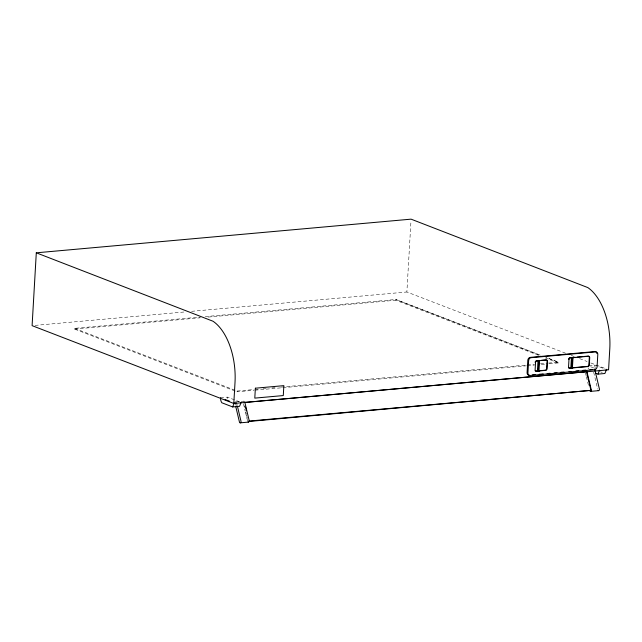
<?xml version="1.0" encoding="UTF-8"?>
<svg xmlns="http://www.w3.org/2000/svg" width="642" height="642" viewBox="0 0 642 642"><rect width="100%" height="100%" fill="white"/><g stroke="black" fill="none" stroke-linecap="round" stroke-linejoin="round"><path stroke-width="0.48" stroke-dasharray="3.21 2.41" d="M235.221 391.066L74.568 329.089L74.608 328.351L200.304 317.06M74.608 328.351L237.139 391.05L237.091 391.789L254.047 390.264M538.678 355.371L395.777 300.239L395.817 299.501L540.588 355.355M565.618 353.236L406.876 291.99L410.96 221.153M549.319 363.741L558.291 362.931L558.339 362.2L546.198 357.514M35.093 325.39L185.594 311.868M191.581 311.33L406.876 291.99M205.288 316.618L395.945 299.493L540.716 355.339M74.568 329.089L200.256 317.798M208.241 317.084L395.777 300.239M237.131 391.05L254.104 389.525M255.083 389.437L258.076 389.172M263.068 388.723L266.077 388.45M272.039 387.912L275.057 387.648M281.044 387.102L534.513 364.335M540.5 363.797L547.482 363.171M548.477 363.083L558.46 362.184L546.318 357.506M255.043 390.175L526.376 365.804M527.371 365.715L534.353 365.081M541.334 364.455L545.323 364.102M220.503 397.743L227.42 397.117L240.228 402.061M588.907 365.635L594.837 365.105L605.591 369.254M235.799 401.892L240.341 401.483M241.248 401.402L243.976 401.154M571.219 355.395L574.02 356.479M579.622 358.637L587.093 361.518M590.833 362.963L607.637 369.447M590.608 366.759L594.195 368.147M600.535 371.814L602.276 372.488M545.218 357.891L558.291 362.931M235.052 404.572L236.858 405.271M593.665 372.216L597.686 389.044M585.496 372.946L586.162 375.755M586.387 376.685L588.618 386.035M244.337 405.688L244.779 407.558M245.894 412.22L246.335 414.082M246.56 415.013L247.9 420.614M243.422 403.674L245.204 411.153M245.429 412.092L247.435 420.502M236.545 402.558L237.219 405.359M243.711 401.226A1.581 0.867 84.9 0 1 244.249 401.234M235.534 401.964A1.581 0.867 84.9 0 1 236.071 401.972M227.493 398.513A5.634 3.09 84.9 0 1 227.42 397.117M595.174 367.85A5.634 3.09 84.9 0 1 594.837 365.105M588.449 369.11A5.634 3.09 84.9 0 1 588.104 367.81"/><path stroke-width="0.96" d="M36.297 252.82L32.1 325.654L233.8 403.465L608.576 369.808L609.804 348.47A53.711 29.468 84.9 0 0 587.783 287.568L411.073 219.155L36.297 252.82L213.008 321.233A53.711 29.468 84.9 0 1 235.028 382.134L233.8 403.465M539.152 360.7L539.561 360.86L538.967 371.164L538.261 371.228L537.426 370.907L538.02 360.603L536.511 360.74A1.557 1.26 -68.9 0 0 535.709 361.125M538.261 371.228L538.855 360.924L538.02 360.603M572.158 357.538L572.993 357.859L572.399 368.155L570.85 367.898L571.444 357.602L569.944 357.738M571.685 368.219L572.279 357.923L571.444 357.602M220.503 397.743A5.634 3.09 84.9 0 0 221.843 402.767L232.637 406.932L234.226 403.032L236.2 402.855M241.143 402.414L239.554 406.314L232.637 406.932M595.359 373.106L597.975 374.117L599.564 370.217M606.481 369.599L604.892 373.5L597.975 374.117M244.433 402.438L586.507 371.71L590.961 390.36L248.117 421.545M541.407 360.298L545.869 359.897A1.557 1.26 -68.9 0 1 547.08 361.302L546.655 368.564A1.557 1.26 -68.9 0 1 545.275 370.201L539.031 370.763M573.154 357.45L575.152 357.273M577.142 357.088L582.117 356.647M584.116 356.462L588.096 356.109A1.557 1.26 -68.9 0 1 589.308 357.506L588.891 364.776A1.557 1.26 -68.9 0 1 587.502 366.405L572.56 367.746M538.855 360.924L539.561 360.86M572.279 357.923L572.993 357.859M537.426 370.907L535.918 371.036A1.557 1.26 -68.9 0 1 535.147 370.795M570.85 367.898L569.35 368.035A1.557 1.26 -68.9 0 1 568.451 367.673M532.266 374.904L535.243 374.631M539.208 374.278L543.172 373.925M547.136 373.564L550.114 373.299M554.078 372.946L557.055 372.673M561.02 372.32L563.989 372.055M568.948 371.606L570.931 371.429M575.89 370.988L578.859 370.715M582.832 370.362L585.801 370.097M589.765 369.736L592.743 369.471M248.879 421.088L590.961 390.36M240.228 422.845L248.406 422.107M590.479 391.379L598.657 390.649M571.982 367.994L572.399 368.155M538.558 371.004L538.967 371.164M225.077 399.501L229.651 401.266M594.973 370.362L599.435 389.06A1.581 0.867 84.9 0 1 599.042 390.48A1.581 0.867 84.9 0 1 598.119 390.336M586.796 371.1L591.258 389.798A1.581 0.867 84.9 0 1 590.744 391.307A1.581 0.867 84.9 0 1 589.733 390.713M244.722 401.82L249.184 420.526A1.581 0.867 84.9 0 1 248.133 422.027M245.541 407.1L246.432 410.832M237.436 406.298L241.007 421.256A1.581 0.867 84.9 0 1 240.501 422.765A1.581 0.867 84.9 0 1 239.482 422.171L235.694 406.282M535.131 362.377A1.557 1.26 -68.9 0 1 535.259 361.783M568.555 359.368A1.557 1.26 -68.9 0 1 568.772 358.597M569.133 358.124A1.557 1.26 -68.9 0 1 569.438 357.899M596.948 353.598A2.841 2.295 -68.9 0 0 594.757 351.575L530.324 357.369A2.841 2.295 -68.9 0 0 527.796 360.347L527.09 372.617A2.841 2.295 -68.9 0 0 529.297 375.169M595.078 368.797A2.841 2.295 -68.9 0 1 594.653 369.086M255.364 388.201L254.794 398.12L283.282 395.56L283.852 385.641L255.364 388.201M528.631 360.668L527.925 372.938A2.841 2.295 -68.9 0 0 530.123 375.49L594.564 369.704A2.841 2.295 -68.9 0 0 597.092 366.718L597.798 354.456A2.841 2.295 -68.9 0 0 595.591 351.896L531.151 357.69A2.841 2.295 -68.9 0 0 528.631 360.668M535.548 362.537L535.123 369.8A1.557 1.26 -68.9 0 0 536.335 371.196L545.692 370.362A1.557 1.26 -68.9 0 0 547.072 368.725L547.49 361.462A1.557 1.26 -68.9 0 0 546.286 360.058L536.929 360.9A1.557 1.26 -68.9 0 0 535.548 362.537M568.972 359.528L568.555 366.799A1.557 1.26 -68.9 0 0 569.759 368.195L587.92 366.566A1.557 1.26 -68.9 0 0 589.3 364.937L589.725 357.666A1.557 1.26 -68.9 0 0 588.513 356.27L570.353 357.899A1.557 1.26 -68.9 0 0 568.972 359.528"/></g></svg>
